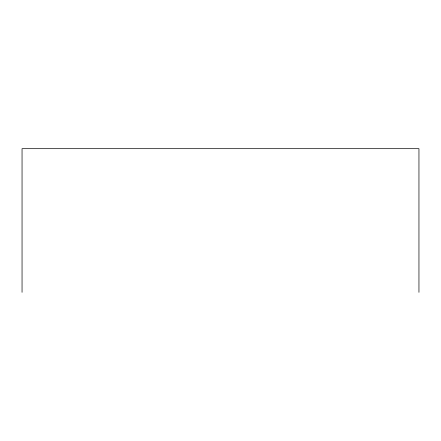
<?xml version="1.0" encoding="UTF-8"?>
<svg xmlns="http://www.w3.org/2000/svg" width="441" height="441" viewBox="0 0 441 441"><rect width="100%" height="100%" fill="white"/><g stroke="black" fill="none" stroke-linecap="round" stroke-linejoin="round"><path stroke-width="0.66" d="M418.95 292.322L418.95 148.678L22.05 148.678L22.05 292.322"/></g></svg>
